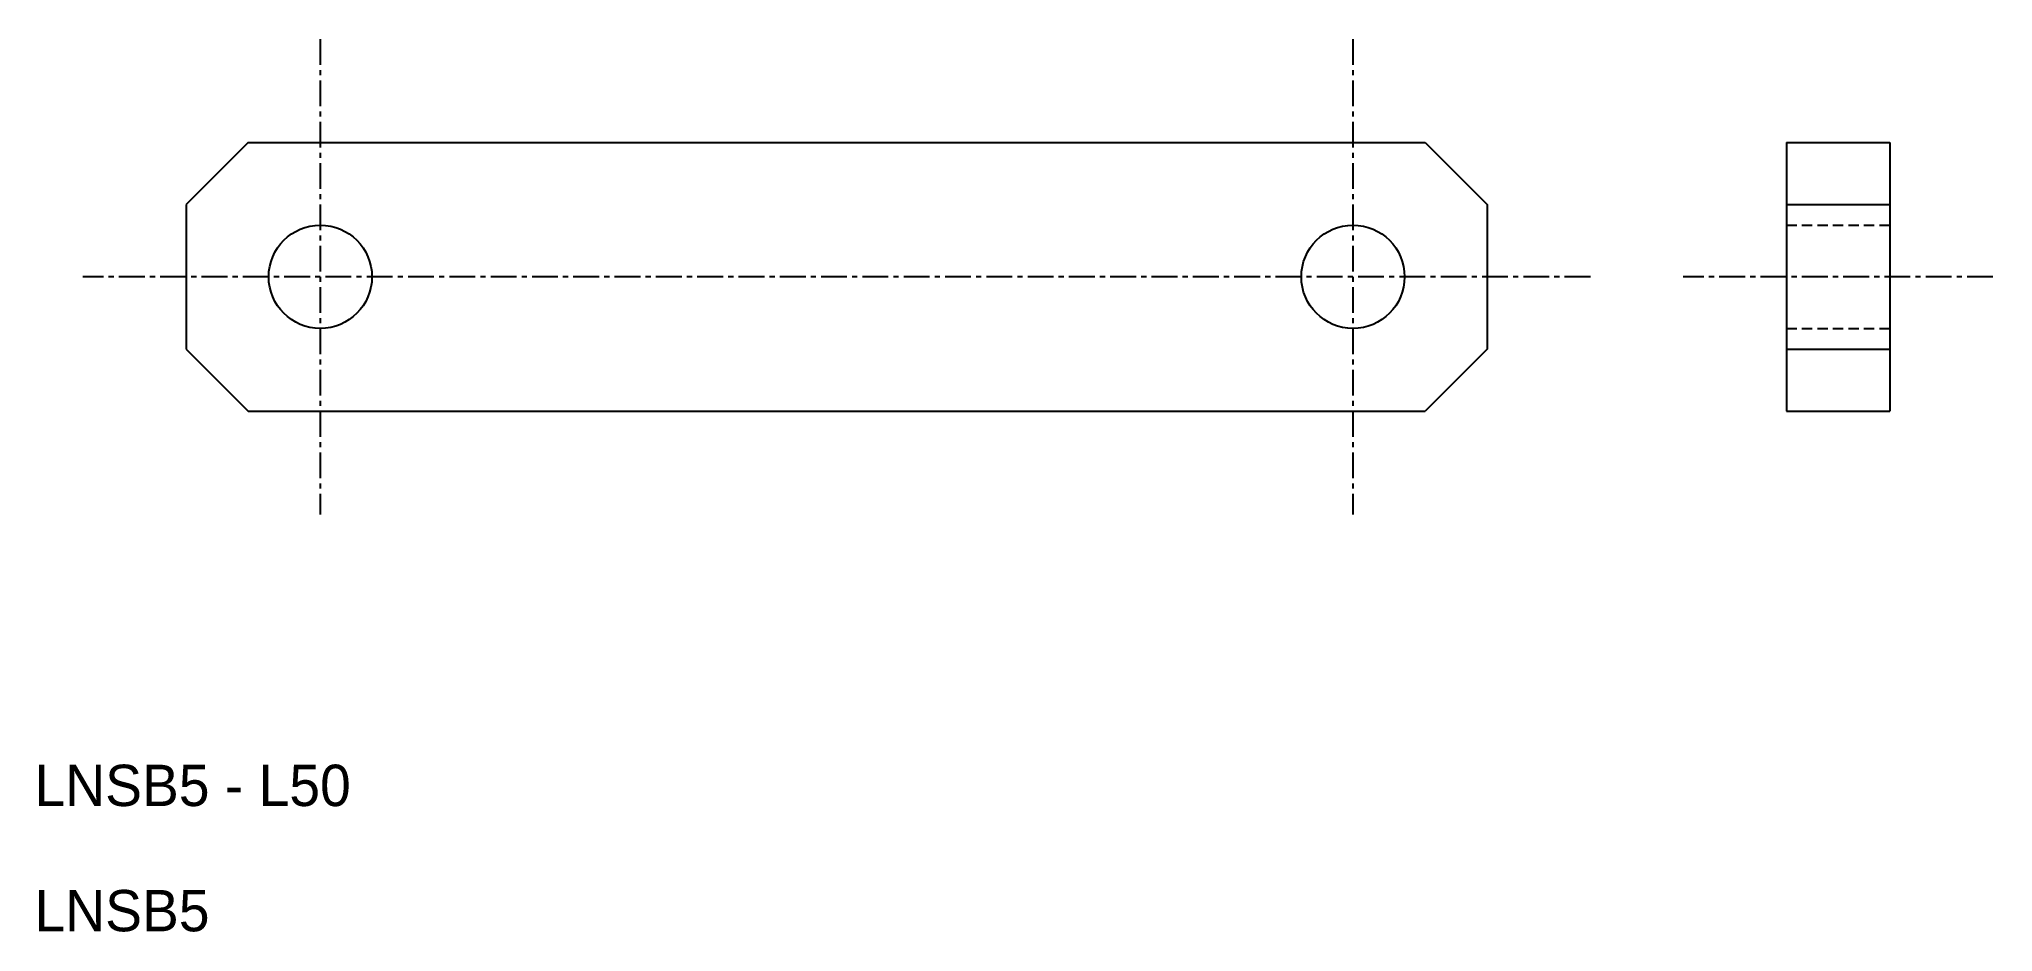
# Model space of a CAD drawing. Extents: x 229.3 to 323.9, y 79.2 to 122.4.
import ezdxf

# ---------------------------------------------------------------- set-up
doc = ezdxf.new("R2010")
doc.units = 0
doc.linetypes.add('CENTER', pattern=[2, 1.25, -0.25, 0.25, -0.25])
doc.linetypes.add('DASHED', pattern=[0.75, 0.5, -0.25])
doc.layers.get('0').update_dxf_attribs({"linetype": 'CONTINUOUS'})
doc.layers.add('CENTER', color=1, linetype='CENTER')

msp = doc.modelspace()

# ---------------------------------------------------------------- linework, layer by layer
at = {"color": 7, "linetype": 'CONTINUOUS'}
for p, q in [((239.459, 117.383), (236.459, 114.383)), ((239.459, 117.383), (296.459, 117.383)), ((296.459, 117.383), (299.459, 114.383)), ((313.946, 117.383), (313.946, 104.383)), ((313.946, 117.383), (318.946, 117.383)), ((318.946, 117.383), (318.946, 104.383)), ((236.459, 114.383), (236.459, 107.383)), ((299.459, 114.383), (299.459, 107.383)), ((313.946, 114.383), (318.946, 114.383)), ((236.459, 107.383), (239.459, 104.383)), ((299.459, 107.383), (296.459, 104.383)), ((313.946, 107.383), (318.946, 107.383)), ((239.459, 104.383), (296.459, 104.383)), ((313.946, 104.383), (318.946, 104.383))]:
    msp.add_line(p, q, dxfattribs=at)
at = {"color": 3, "linetype": 'DASHED'}
for p, q in [((313.946, 113.383), (318.946, 113.383)), ((313.946, 108.383), (318.946, 108.383))]:
    msp.add_line(p, q, dxfattribs=at)
at = {"color": 7, "linetype": 'CONTINUOUS'}
for centre in [(242.959, 110.883), (292.959, 110.883)]:
    msp.add_circle(centre, 2.5, dxfattribs=at)
at = {"layer": 'CENTER', "color": 1, "linetype": 'CENTER'}
for p, q in [((242.959, 122.383), (242.959, 99.383)), ((292.959, 122.383), (292.959, 99.383)), ((304.459, 110.883), (231.459, 110.883)), ((323.946, 110.883), (308.946, 110.883))]:
    msp.add_line(p, q, dxfattribs=at)

# ---------------------------------------------------------------- texts
at = {"color": 7, "linetype": 'CONTINUOUS'}
for s, p in [('LNSB5 - L50', (229.121, 85.276)), ('LNSB5', (229.121, 79.216))]:
    msp.add_text(s, height=2, dxfattribs=at).set_placement(p)

doc.saveas('drawing.dxf')
